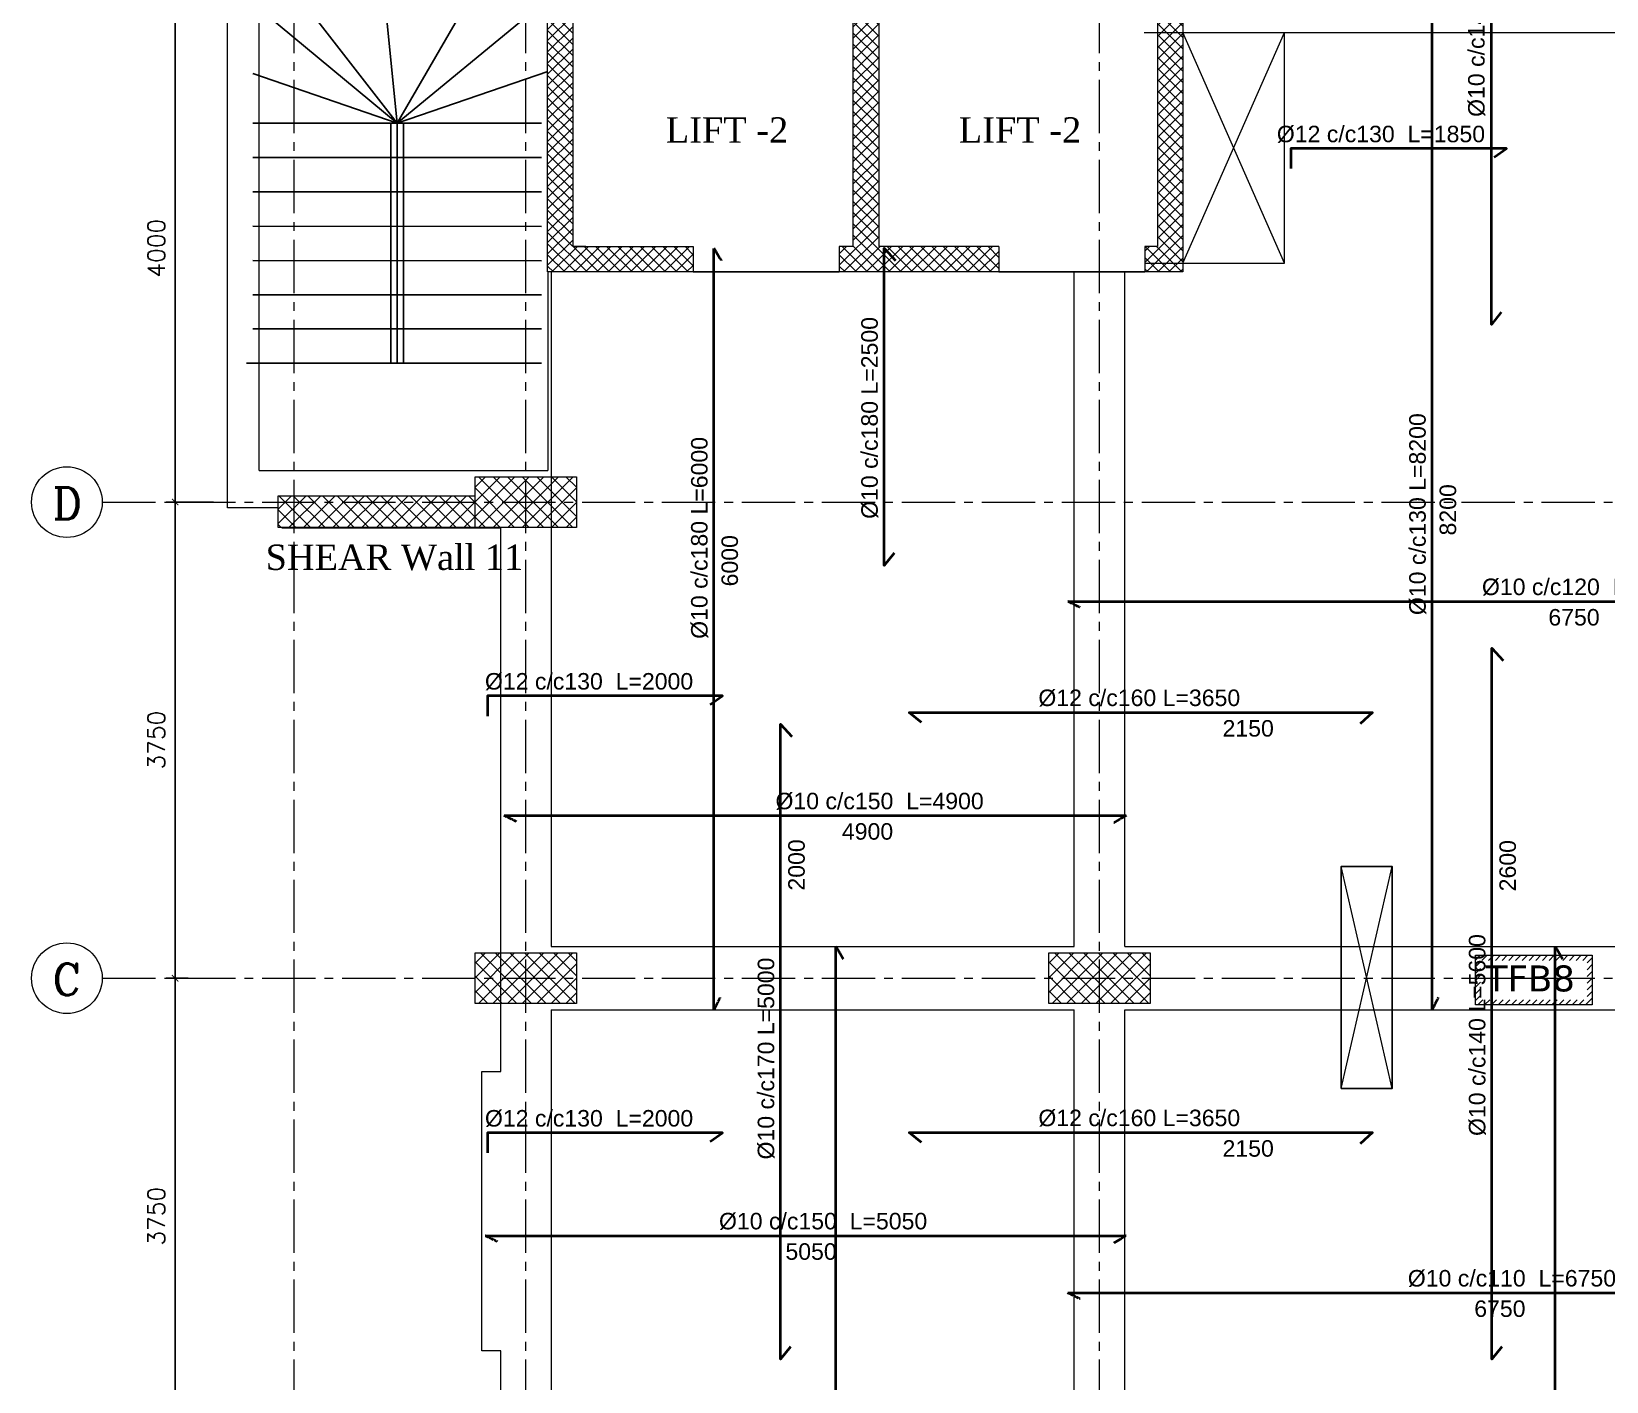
# Model space of a CAD drawing. Header units: inches. Extents: x -26151 to 62940, y -10194 to 246332.
# Drawn here: x 39775 to 41016, y 117508 to 118572 of the extents above; entities that cross this region are included whole.
import ezdxf

# ---------------------------------------------------------------- set-up
doc = ezdxf.new("R2010")
doc.units = ezdxf.units.IN
doc.header["$LTSCALE"] = 0.7
doc.header["$MEASUREMENT"] = 0
for name, pattern in [('ACAD_ISO10W100', [18, 12, -3, 0, -3]), ('CENTER2', [1.125, 0.75, -0.125, 0.125, -0.125]), ('DASHED2', [0.375, 0.25, -0.125])]:
    doc.linetypes.add(name, pattern=pattern)
doc.layers.get('0').update_dxf_attribs({"lineweight": 13})
doc.layers.get('Defpoints').update_dxf_attribs({"lineweight": 5})
for name, color, linetype, lineweight in [('axis', 254, 'ACAD_ISO10W100', 9), ('BEAM', 5, 'Continuous', 0), ('COLUMN', 4, 'Continuous', 20), ('dim', 1, 'Continuous', 25), ('hach', 9, 'Continuous', 9), ('hach 1', 254, 'Continuous', 9), ('hatch', 9, 'Continuous', 9), ('TEXT', 3, 'Continuous', 25), ('top renforcment', 7, 'Continuous', 40), ('VIS', 8, 'Continuous', 18)]:
    doc.layers.add(name, color=color, linetype=linetype, lineweight=lineweight)
doc.layers.add('FURNITURE', color=4, linetype='Continuous')
doc.layers.add('Layer3', color=50, linetype='Continuous')
doc.styles.add('100', font='romans.shx', dxfattribs={"height": 13.5})
doc.styles.add('GENERATED_STYLE_4', font='verdanai.ttf')
doc.styles.add('QW', font='times.ttf', dxfattribs={"height": 15})
doc.styles.add('romanc', font='verdana.ttf', dxfattribs={"height": 250})
doc.styles.get("Standard").update_dxf_attribs({"font": 'arial.ttf', "height": 13})
doc.dimstyles.new('abr100', dxfattribs={"dimtxt": 15, "dimasz": 5, "dimexe": 7, "dimexo": 7, "dimgap": 8, "dimtad": 1, "dimdec": 0, "dimlfac": 10, "dimzin": 4, "dimdsep": 46, "dimtxsty": '100', "dimblk": 'ARCHTICK', "dimcen": 0.09, "dimdle": 7, "dimclrd": 1, "dimclre": 8, "dimclrt": 2, "dimadec": 0, "dimazin": 1, "dimtfac": 1, "dimtdec": 0, "dimtix": 1, "dimtofl": 0, "dimtmove": 0, "dimatfit": 3, "dimldrblk": 'ARCHTICK', "dimfxl": 0, "dimtolj": 1, "dimtzin": 0, "dimlwd": -1, "dimlwe": -1, "dimarcsym": 0})
doc.dimstyles.get("Standard").update_dxf_attribs({"dimtxt": 13, "dimasz": 5, "dimexe": 0.18, "dimexo": 0.0625, "dimgap": 6, "dimtad": 1, "dimdec": 0, "dimlfac": 10, "dimzin": 0, "dimdsep": 46, "dimtxsty": 'Standard', "dimblk": 'ARCHTICK', "dimcen": 0.09, "dimse1": 1, "dimse2": 1, "dimclrd": 1, "dimclre": 7, "dimclrt": 3, "dimadec": 0, "dimazin": 0, "dimtfac": 1, "dimtdec": 0, "dimtix": 1, "dimtofl": 0, "dimtmove": 0, "dimatfit": 3, "dimldrblk": 'ARCHTICK', "dimfxl": 0, "dimtolj": 1, "dimtzin": 0, "dimarcsym": 0})

# ---------------------------------------------------------------- blocks, each defined once
blk = doc.blocks.new('_ArchTick')
at = {"color": 0, "linetype": 'ByBlock', "lineweight": 0, "const_width": 0.15}
blk.add_lwpolyline([(-0.5, -0.5), (0.5, 0.5)], dxfattribs=at)
blk = doc.blocks.new('*D753')
at = {"layer": 'Defpoints', "color": 0, "transparency": 16777216}
for p in [(39888.3, 117826.1), (39905.6, 117826.1), (39905.6, 117451.1)]:
    blk.add_point(p, dxfattribs=at)
at = {"layer": 'dim', "color": 8, "transparency": 16777216}
for p, q in [((39898.6, 117826.1), (39881.3, 117826.1)), ((39898.6, 117451.1), (39881.3, 117451.1))]:
    blk.add_line(p, q, dxfattribs=at)
at = {"layer": 'dim', "color": 1, "transparency": 16777216}
blk.add_line((39888.3, 117444.1), (39888.3, 117833.1), dxfattribs=at)
at = {"layer": 'dim', "color": 1, "transparency": 16777216, "xscale": 5, "yscale": 5, "zscale": 5}
for p, rotation in [((39888.3, 117826.1), 90), ((39888.3, 117451.1), 270)]:
    blk.add_blockref('_ArchTick', p, dxfattribs=dict(at, rotation=rotation))
at = {"layer": 'dim', "color": 2, "transparency": 16777216, "insert": (39873.5, 117638.6), "char_height": 13.5, "attachment_point": 5, "rotation": 90, "style": '100'}
blk.add_mtext('\\A1;3750', dxfattribs=at)
blk = doc.blocks.new('*D754')
at = {"layer": 'Defpoints', "color": 0, "transparency": 16777216}
for p in [(39888.3, 118201.1), (39925.5, 118201.1), (39905.6, 117826.1)]:
    blk.add_point(p, dxfattribs=at)
at = {"layer": 'dim', "color": 1, "transparency": 16777216}
blk.add_line((39888.3, 117819.1), (39888.3, 118208.1), dxfattribs=at)
at = {"layer": 'dim', "color": 8, "transparency": 16777216}
for p, q in [((39918.5, 118201.1), (39881.3, 118201.1)), ((39898.6, 117826.1), (39881.3, 117826.1))]:
    blk.add_line(p, q, dxfattribs=at)
at = {"layer": 'dim', "color": 1, "transparency": 16777216, "xscale": 5, "yscale": 5, "zscale": 5}
for p, rotation in [((39888.3, 118201.1), 90), ((39888.3, 117826.1), 270)]:
    blk.add_blockref('_ArchTick', p, dxfattribs=dict(at, rotation=rotation))
at = {"layer": 'dim', "color": 2, "transparency": 16777216, "insert": (39873.5, 118013.6), "char_height": 13.5, "attachment_point": 5, "rotation": 90, "style": '100'}
blk.add_mtext('\\A1;3750', dxfattribs=at)
blk = doc.blocks.new('*D755')
at = {"layer": 'Defpoints', "color": 0, "transparency": 16777216}
for p in [(39888.3, 118601.1), (39925.5, 118601.1), (39925.5, 118201.1)]:
    blk.add_point(p, dxfattribs=at)
at = {"layer": 'dim', "color": 1, "transparency": 16777216}
blk.add_line((39888.3, 118194.1), (39888.3, 118608.1), dxfattribs=at)
at = {"layer": 'dim', "color": 8, "transparency": 16777216}
for p, q in [((39918.5, 118601.1), (39881.3, 118601.1)), ((39918.5, 118201.1), (39881.3, 118201.1))]:
    blk.add_line(p, q, dxfattribs=at)
at = {"layer": 'dim', "color": 1, "transparency": 16777216, "xscale": 5, "yscale": 5, "zscale": 5}
for p, rotation in [((39888.3, 118601.1), 90), ((39888.3, 118201.1), 270)]:
    blk.add_blockref('_ArchTick', p, dxfattribs=dict(at, rotation=rotation))
at = {"layer": 'dim', "color": 2, "transparency": 16777216, "insert": (39873.5, 118401.1), "char_height": 13.5, "attachment_point": 5, "rotation": 90, "style": '100'}
blk.add_mtext('\\A1;4000', dxfattribs=at)
blk = doc.blocks.new('lift')
at = {"layer": 'axis'}
h = blk.add_hatch(dxfattribs=at)
h.set_pattern_fill('ANSI37', color=256, scale=50, style=0)
h.paths.add_polyline_path([(354851.4, -40571.9), (354816.4, -40571.9), (354350.9, -40571.9), (354350.9, -40772), (354350.9, -40792), (354465.6, -40792), (354465.6, -40772), (354370.9, -40772), (354370.9, -40586.9), (354591.3, -40586.9), (354591.3, -40772), (354580.6, -40772), (354580.6, -40792), (354706.4, -40792), (354706.4, -40772), (354611.7, -40772), (354611.7, -40586.9), (354831.4, -40586.9), (354831.4, -40772), (354821.4, -40772), (354821.4, -40792), (354851.4, -40792)])
at = {"linetype": 'ByBlock'}
for points in [[(354350.9, -40772), (354350.9, -40772), (354350.9, -40571.9), (354816.4, -40571.9)], [(354375.9, -40571.9), (354756.4, -40571.9)], [(354375.9, -40571.9), (354756.4, -40571.9)], [(354816.4, -40571.9), (354851.4, -40571.9), (354851.4, -40792), (354821.4, -40792)], [(354465.6, -40792), (354350.9, -40792), (354350.9, -40586.9)], [(354370.9, -40586.9), (354591.3, -40586.9)], [(354380.9, -40772), (354370.9, -40772), (354370.9, -40586.9)], [(354591.3, -40586.9), (354591.3, -40772)], [(354611.7, -40586.9), (354831.4, -40586.9), (354831.4, -40772), (354821.4, -40772)], [(354611.7, -40586.9), (354611.7, -40772)], [(354370.9, -40772), (354465.6, -40772)], [(354465.6, -40772), (354465.6, -40792)], [(354591.3, -40772), (354580.6, -40772)], [(354580.6, -40772), (354580.6, -40792)], [(354590.6, -40772), (354580.6, -40772), (354580.6, -40792)], [(354706.4, -40772), (354611.7, -40772)], [(354706.4, -40772), (354706.4, -40792)], [(354821.4, -40772), (354821.4, -40792)], [(354831.4, -40772), (354821.4, -40772), (354821.4, -40792)], [(354706.4, -40792), (354580.6, -40792)]]:
    blk.add_lwpolyline(points, dxfattribs=at)
at = {"layer": 'FURNITURE'}
for p, q in [((354580.6, -40792), (354465.6, -40792)), ((354580.6, -40792), (354465.6, -40792)), ((354821.4, -40792), (354706.4, -40792))]:
    blk.add_line(p, q, dxfattribs=at)
blk = doc.blocks.new('*D1161')
at = {"layer": 'Defpoints', "color": 0, "transparency": 16777216}
for p in [(40147.5, 117929, -19467.6), (40637.5, 117929, -59863), (40637.5, 117929)]:
    blk.add_point(p, dxfattribs=at)
at = {"layer": 'TEXT', "color": 3, "transparency": 16777216, "insert": (40433.8, 117941.6), "char_height": 13, "attachment_point": 5}
blk.add_mtext('\\A1;4900', dxfattribs=at)
blk = doc.blocks.new('*D1162')
at = {"layer": 'Defpoints', "color": 0, "transparency": 16777216}
for p in [(40147.5, 117954.1), (40637.5, 117954.1, -19467.6), (40637.5, 117952.4)]:
    blk.add_point(p, dxfattribs=at)
at = {"layer": 'TEXT', "color": 3, "transparency": 16777216, "insert": (40443.3, 117965.4), "char_height": 13, "attachment_point": 5}
blk.add_mtext('\\A1;%%C10 c/c150  L=4900', dxfattribs=at)
blk = doc.blocks.new('*D1163')
at = {"layer": 'Defpoints', "color": 0, "transparency": 16777216}
for p in [(40616.5, 118010.2, -26473), (40831.5, 118010.2, -40395.4), (40831.5, 118010.2)]:
    blk.add_point(p, dxfattribs=at)
at = {"layer": 'TEXT', "color": 3, "transparency": 16777216, "insert": (40733.7, 118022.8), "char_height": 13, "attachment_point": 5}
blk.add_mtext('\\A1;2150', dxfattribs=at)
blk = doc.blocks.new('*D1164')
at = {"layer": 'Defpoints', "color": 0, "transparency": 16777216}
for p in [(40466.5, 118035.4), (40831.5, 118035.4), (40831.5, 118033.7)]:
    blk.add_point(p, dxfattribs=at)
at = {"layer": 'TEXT', "color": 3, "transparency": 16777216, "insert": (40647.9, 118046.7), "char_height": 13, "attachment_point": 5}
blk.add_mtext('\\A1;%%C12 c/c160 L=3650', dxfattribs=at)
blk = doc.blocks.new('*D1167')
at = {"layer": 'Defpoints', "color": 0, "transparency": 16777216}
for p in [(40591.5, 118097.7, -19467.6), (41266.5, 118097.7, -59863), (41266.5, 118097.7)]:
    blk.add_point(p, dxfattribs=at)
at = {"layer": 'TEXT', "color": 3, "transparency": 16777216, "insert": (40990.4, 118110.3), "char_height": 13, "attachment_point": 5}
blk.add_mtext('\\A1;6750', dxfattribs=at)
blk = doc.blocks.new('*D1168')
at = {"layer": 'Defpoints', "color": 0, "transparency": 16777216}
for p in [(40591.5, 118122.8), (41266.5, 118122.8, -19467.6), (41266.5, 118121.1)]:
    blk.add_point(p, dxfattribs=at)
at = {"layer": 'TEXT', "color": 3, "transparency": 16777216, "insert": (40999.9, 118134.1), "char_height": 13, "attachment_point": 5}
blk.add_mtext('\\A1;%%C10 c/c120  L=6750', dxfattribs=at)
blk = doc.blocks.new('*D1171')
at = {"layer": 'Defpoints', "color": 0, "transparency": 16777216}
for p in [(40752.3, 118479.5), (40937.3, 118479.5, 13009.9), (40752.3, 118477.8)]:
    blk.add_point(p, dxfattribs=at)
at = {"layer": 'TEXT', "color": 3, "transparency": 16777216, "insert": (40838.3, 118490.8), "char_height": 13, "attachment_point": 5}
blk.add_mtext('\\A1;%%C12 c/c130  L=1850', dxfattribs=at)
blk = doc.blocks.new('*D1172')
at = {"layer": 'Defpoints', "color": 0, "transparency": 16777216}
for p in [(40132.5, 117598.1, -19467.6), (40637.5, 117598.1, -59863), (40637.5, 117598.1)]:
    blk.add_point(p, dxfattribs=at)
at = {"layer": 'TEXT', "color": 3, "transparency": 16777216, "insert": (40389.3, 117610.7), "char_height": 13, "attachment_point": 5}
blk.add_mtext('\\A1;5050', dxfattribs=at)
blk = doc.blocks.new('*D1173')
at = {"layer": 'Defpoints', "color": 0, "transparency": 16777216}
for p in [(40132.5, 117623.2), (40637.5, 117623.2, -19467.6), (40637.5, 117621.5)]:
    blk.add_point(p, dxfattribs=at)
at = {"layer": 'TEXT', "color": 3, "transparency": 16777216, "insert": (40398.8, 117634.5), "char_height": 13, "attachment_point": 5}
blk.add_mtext('\\A1;%%C10 c/c150  L=5050', dxfattribs=at)
blk = doc.blocks.new('*D1174')
at = {"layer": 'Defpoints', "color": 0, "transparency": 16777216}
for p in [(40591.5, 117553.1, -19467.6), (41266.5, 117553.1, -59863), (41266.5, 117553.1)]:
    blk.add_point(p, dxfattribs=at)
at = {"layer": 'TEXT', "color": 3, "transparency": 16777216, "insert": (40932, 117565.7), "char_height": 13, "attachment_point": 5}
blk.add_mtext('\\A1;6750', dxfattribs=at)
blk = doc.blocks.new('*D1175')
at = {"layer": 'Defpoints', "color": 0, "transparency": 16777216}
for p in [(40591.5, 117578.2), (41266.5, 117578.2, -19467.6), (41266.5, 117576.5)]:
    blk.add_point(p, dxfattribs=at)
at = {"layer": 'TEXT', "color": 3, "transparency": 16777216, "insert": (40941.5, 117589.5), "char_height": 13, "attachment_point": 5}
blk.add_mtext('\\A1;%%C10 c/c110  L=6750', dxfattribs=at)
blk = doc.blocks.new('*D1176')
at = {"layer": 'Defpoints', "color": 0, "transparency": 16777216}
for p in [(40616.5, 117679.3, -26473), (40831.5, 117679.3, -40395.4), (40831.5, 117679.3)]:
    blk.add_point(p, dxfattribs=at)
at = {"layer": 'TEXT', "color": 3, "transparency": 16777216, "insert": (40733.7, 117691.9), "char_height": 13, "attachment_point": 5}
blk.add_mtext('\\A1;2150', dxfattribs=at)
blk = doc.blocks.new('*D1177')
at = {"layer": 'Defpoints', "color": 0, "transparency": 16777216}
for p in [(40466.5, 117704.5), (40831.5, 117704.5), (40831.5, 117702.8)]:
    blk.add_point(p, dxfattribs=at)
at = {"layer": 'TEXT', "color": 3, "transparency": 16777216, "insert": (40647.9, 117715.8), "char_height": 13, "attachment_point": 5}
blk.add_mtext('\\A1;%%C12 c/c160 L=3650', dxfattribs=at)
blk = doc.blocks.new('*D1180')
at = {"layer": 'Defpoints', "color": 0, "transparency": 16777216}
for p in [(40119.5, 117704.2), (40119.5, 117702.5), (40319.5, 117704.2, 13009.9)]:
    blk.add_point(p, dxfattribs=at)
at = {"layer": 'TEXT', "color": 3, "transparency": 16777216, "insert": (40214.4, 117715.5), "char_height": 13, "attachment_point": 5}
blk.add_mtext('\\A1;%%C12 c/c130  L=2000', dxfattribs=at)
blk = doc.blocks.new('*D1227')
at = {"layer": 'Defpoints', "color": 0, "transparency": 16777216}
for p in [(40925.3, 118851.1, 13922.4), (40926.7, 118851.1), (40925.3, 118341.1, -14106)]:
    blk.add_point(p, dxfattribs=at)
at = {"layer": 'TEXT', "color": 3, "transparency": 16777216, "insert": (40913.7, 118584), "char_height": 13, "attachment_point": 5, "rotation": 90}
blk.add_mtext('\\A1;%%C10 c/c140 L=5100', dxfattribs=at)
blk = doc.blocks.new('*D1230')
at = {"layer": 'Defpoints', "color": 0, "transparency": 16777216}
for p in [(40390.5, 118026.1, -26473), (40390.5, 118026.1), (40390.5, 117826.1, -26473)]:
    blk.add_point(p, dxfattribs=at)
at = {"layer": 'TEXT', "color": 3, "transparency": 16777216, "insert": (40377.9, 117915.3), "char_height": 13, "attachment_point": 5, "rotation": 90}
blk.add_mtext('\\A1;2000', dxfattribs=at)
blk = doc.blocks.new('*D1231')
at = {"layer": 'Defpoints', "color": 0, "transparency": 16777216}
for p in [(40365.4, 118026.1, 13922.4), (40367, 118026.1), (40365.4, 117526.1)]:
    blk.add_point(p, dxfattribs=at)
at = {"layer": 'TEXT', "color": 3, "transparency": 16777216, "insert": (40354, 117762.8), "char_height": 13, "attachment_point": 5, "rotation": 90}
blk.add_mtext('\\A1;%%C10 c/c170 L=5000', dxfattribs=at)
blk = doc.blocks.new('*D1232')
at = {"layer": 'Defpoints', "color": 0, "transparency": 16777216}
for p in [(40950.8, 118086.1, -26473), (40950.8, 118086.1), (40950.8, 117826.1, -26473)]:
    blk.add_point(p, dxfattribs=at)
at = {"layer": 'TEXT', "color": 3, "transparency": 16777216, "insert": (40938.2, 117914.7), "char_height": 13, "attachment_point": 5, "rotation": 90}
blk.add_mtext('\\A1;2600', dxfattribs=at)
blk = doc.blocks.new('*D1233')
at = {"layer": 'Defpoints', "color": 0, "transparency": 16777216}
for p in [(40925.6, 118086.1, 13922.4), (40927.3, 118086.1), (40925.6, 117526.1)]:
    blk.add_point(p, dxfattribs=at)
at = {"layer": 'TEXT', "color": 3, "transparency": 16777216, "insert": (40914.3, 117781.3), "char_height": 13, "attachment_point": 5, "rotation": 90}
blk.add_mtext('\\A1;%%C10 c/c140 L=5600', dxfattribs=at)
blk = doc.blocks.new('*D1236')
at = {"layer": 'Defpoints', "color": 0, "transparency": 16777216}
for p in [(40446.9, 118401.1, 13922.4), (40448.6, 118401.1), (40446.9, 118151.1)]:
    blk.add_point(p, dxfattribs=at)
at = {"layer": 'TEXT', "color": 3, "transparency": 16777216, "insert": (40435.6, 118267.4), "char_height": 13, "attachment_point": 5, "rotation": 90}
blk.add_mtext('\\A1;%%C10 c/c180 L=2500', dxfattribs=at)
blk = doc.blocks.new('*D1237')
at = {"layer": 'Defpoints', "color": 0, "transparency": 16777216}
for p in [(40337.9, 118401.1, -59863), (40337.9, 118401.1), (40337.9, 117801.1, -59863)]:
    blk.add_point(p, dxfattribs=at)
at = {"layer": 'TEXT', "color": 3, "transparency": 16777216, "insert": (40325.3, 118154.9), "char_height": 13, "attachment_point": 5, "rotation": 90}
blk.add_mtext('\\A1;6000', dxfattribs=at)
blk = doc.blocks.new('*D1238')
at = {"layer": 'Defpoints', "color": 0, "transparency": 16777216}
for p in [(40312.8, 118401.1, -19467.6), (40314.5, 118401.1), (40312.8, 117801, -40395.4)]:
    blk.add_point(p, dxfattribs=at)
at = {"layer": 'TEXT', "color": 3, "transparency": 16777216, "insert": (40301.5, 118172.9), "char_height": 13, "attachment_point": 5, "rotation": 90}
blk.add_mtext('\\A1;%%C10 c/c180 L=6000', dxfattribs=at)
blk = doc.blocks.new('*D1239')
at = {"layer": 'Defpoints', "color": 0, "transparency": 16777216}
for p in [(40903.8, 118621.1, -59863), (40903.8, 118621.1), (40903.8, 117801.1, -59863)]:
    blk.add_point(p, dxfattribs=at)
at = {"layer": 'TEXT', "color": 3, "transparency": 16777216, "insert": (40891.1, 118195), "char_height": 13, "attachment_point": 5, "rotation": 90}
blk.add_mtext('\\A1;8200', dxfattribs=at)
blk = doc.blocks.new('*D1240')
at = {"layer": 'Defpoints', "color": 0, "transparency": 16777216}
for p in [(40878.6, 118621.1, -19467.6), (40880.3, 118621.1), (40878.6, 117801, -40395.4)]:
    blk.add_point(p, dxfattribs=at)
at = {"layer": 'TEXT', "color": 3, "transparency": 16777216, "insert": (40867.3, 118191.6), "char_height": 13, "attachment_point": 5, "rotation": 90}
blk.add_mtext('\\A1;%%C10 c/c130 L=8200', dxfattribs=at)
blk = doc.blocks.new('*D1243')
at = {"layer": 'Defpoints', "color": 0, "transparency": 16777216}
for p in [(40434, 117851.1, -59863), (40434, 117851.1), (40434, 116676.1, -59863)]:
    blk.add_point(p, dxfattribs=at)
at = {"layer": 'TEXT', "color": 3, "transparency": 16777216, "insert": (40421.4, 117269.5), "char_height": 13, "attachment_point": 5, "rotation": 90}
blk.add_mtext('\\A1;11750', dxfattribs=at)
blk = doc.blocks.new('*D1244')
at = {"layer": 'Defpoints', "color": 0, "transparency": 16777216}
for p in [(40408.8, 117851.1, -19467.6), (40410.5, 117851.1), (40408.8, 116676, -40395.4)]:
    blk.add_point(p, dxfattribs=at)
at = {"layer": 'TEXT', "color": 3, "transparency": 16777216, "insert": (40397.5, 117266.2), "char_height": 13, "attachment_point": 5, "rotation": 90}
blk.add_mtext('\\A1;%%C10 c/c170 L=11750', dxfattribs=at)
blk = doc.blocks.new('*D1245')
at = {"layer": 'Defpoints', "color": 0, "transparency": 16777216}
for p in [(41000.7, 117851.1, -59863), (41000.7, 117851.1), (41000.7, 116711.1, -59863)]:
    blk.add_point(p, dxfattribs=at)
at = {"layer": 'TEXT', "color": 3, "transparency": 16777216, "insert": (40988, 117314.3), "char_height": 13, "attachment_point": 5, "rotation": 90}
blk.add_mtext('\\A1;11400', dxfattribs=at)
blk = doc.blocks.new('*D1246')
at = {"layer": 'Defpoints', "color": 0, "transparency": 16777216}
for p in [(40975.5, 117851.1, -19467.6), (40977.2, 117851.1), (40975.5, 116711, -40395.4)]:
    blk.add_point(p, dxfattribs=at)
at = {"layer": 'TEXT', "color": 3, "transparency": 16777216, "insert": (40964.2, 117310.4), "char_height": 13, "attachment_point": 5, "rotation": 90}
blk.add_mtext('\\A1;%%C10 c/c120 L=11400', dxfattribs=at)
blk = doc.blocks.new('*D1259')
at = {"layer": 'Defpoints', "color": 0, "transparency": 16777216}
for p in [(40119.5, 118048.4), (40119.5, 118046.7), (40319.5, 118048.4, 13009.9)]:
    blk.add_point(p, dxfattribs=at)
at = {"layer": 'TEXT', "color": 3, "transparency": 16777216, "insert": (40214.4, 118059.7), "char_height": 13, "attachment_point": 5}
blk.add_mtext('\\A1;%%C12 c/c130  L=2000', dxfattribs=at)

msp = doc.modelspace()

# ---------------------------------------------------------------- hatches: boundary and pattern name
at = {"layer": 'hach 1', "linetype": 'ByBlock'}
h = msp.add_hatch(dxfattribs=at)
h.set_pattern_fill('ANSI31', color=256, scale=30, style=0)
h.set_pattern_definition([(45, (53370.1316, -1834.0442), (-2.65165043, 2.65165043), [])])
h.paths.add_polyline_path([(41004.68, 117844.12), (40912.73, 117844.12), (40912.73, 117805.12), (41004.68, 117805.12)])
h.paths.add_polyline_path([(41000.68, 117840.12), (41000.68, 117809.12), (40916.73, 117809.12), (40916.73, 117840.12)], flags=16)
at = {"layer": 'hatch', "ltscale": 0.5}
h = msp.add_hatch(dxfattribs=at)
h.set_pattern_fill('NET', color=256, scale=65, angle=45, style=0)
h.set_pattern_definition([(45, (-356619.1495, -128534.149), (-5.7452426, 5.7452426), []), (135, (-356619.1495, -128534.149), (-5.7452426, -5.7452426), [])])
h.paths.add_polyline_path([(40124.54, 118221.08), (40204.54, 118221.08), (40204.54, 118181.08), (40124.54, 118181.08)])
h = msp.add_hatch(dxfattribs=at)
h.set_pattern_fill('NET', color=256, scale=65, angle=45, style=0)
h.set_pattern_definition([(45, (-356619.1495, -128534.149), (-5.7452426, 5.7452426), []), (135, (-356619.1495, -128534.149), (-5.7452426, -5.7452426), [])])
edge = h.paths.add_edge_path()
edge.add_line((40124.54, 118181.08), (39969.54, 118181.08))
edge.add_line((39969.54, 118181.08), (39969.54, 118206.08))
edge.add_line((39969.54, 118206.08), (40124.54, 118206.08))
h = msp.add_hatch(dxfattribs=at)
h.set_pattern_fill('NET', color=256, scale=65, angle=45, style=0)
h.set_pattern_definition([(45, (-422395.65, -142587.6286), (-5.7452426, 5.7452426), []), (135, (-422395.65, -142587.6286), (-5.7452426, -5.7452426), [])])
h.paths.add_polyline_path([(40124.54, 117846.08), (40204.54, 117846.08), (40204.54, 117806.08), (40124.54, 117806.08)])
h = msp.add_hatch(dxfattribs=at)
h.set_pattern_fill('NET', color=256, scale=65, angle=45, style=0)
h.set_pattern_definition([(45, (-421943.65, -142587.6286), (-5.7452426, 5.7452426), []), (135, (-421943.65, -142587.6286), (-5.7452426, -5.7452426), [])])
h.paths.add_polyline_path([(40576.54, 117846.08), (40656.54, 117846.08), (40656.54, 117806.08), (40576.54, 117806.08)])

# ---------------------------------------------------------------- linework, layer by layer
at = {"lineweight": 20}
for centre in [(39802.98, 118201.08), (39802.98, 117826.08)]:
    msp.add_ellipse(centre, major_axis=(-0.02, 27.86), ratio=1, start_param=4.7118466, end_param=10.9950319, dxfattribs=at)
at = {"layer": 'axis', "linetype": 'CENTER2', "ltscale": 80}
for p, q in [((39982.04, 116601.69), (39982.04, 119991.98)), ((40164.54, 116601.69), (40164.54, 119991.98)), ((40616.54, 116601.69), (40616.54, 119991.98)), ((39830.85, 118201.08), (41816.89, 118201.08)), ((39830.85, 117826.08), (41816.89, 117826.08))]:
    msp.add_line(p, q, dxfattribs=at)
at = {"layer": 'BEAM', "linetype": 'Continuous'}
for p, q in [((39954.59, 118226.08), (39954.59, 118581.08)), ((40651.74, 118571.08), (41236.54, 118571.08)), ((40762.31, 118389.37), (40762.31, 118571.08)), ((40181.8, 118382.37), (40181.8, 118226.08)), ((40184.54, 118382.37), (40184.54, 117851.08)), ((40596.54, 118201.08), (40596.54, 118382.37)), ((40636.54, 118201.08), (40636.54, 118382.37)), ((40652.31, 118389.37), (40762.31, 118389.37)), ((39954.59, 118226.08), (40181.8, 118226.08)), ((40596.54, 117851.08), (40596.54, 118201.08)), ((40636.54, 117851.08), (40636.54, 118201.08)), ((40184.54, 117851.08), (40596.54, 117851.08)), ((40636.54, 117851.08), (41236.54, 117851.08)), ((40184.54, 117801.08), (40596.54, 117801.08)), ((40184.54, 117801.08), (40184.54, 117451.08)), ((40596.54, 117451.08), (40596.54, 117801.08)), ((40636.54, 117801.08), (41236.54, 117801.08)), ((40636.54, 117451.08), (40636.54, 117801.08))]:
    msp.add_line(p, q, dxfattribs=at)
msp.add_lwpolyline([(39969.54, 118181.08), (39969.54, 118196.64), (39929.6, 118196.64), (39929.6, 118616.34), (40124.54, 118616.32)], dxfattribs=at)
at = {"layer": 'COLUMN'}
for points in [[(40124.54, 118221.08), (40204.54, 118221.08), (40204.54, 118181.08), (40124.54, 118181.08)], [(40124.54, 118221.08), (40204.54, 118221.08), (40204.54, 118181.08), (40124.54, 118181.08)], [(40124.54, 117846.08), (40204.54, 117846.08), (40204.54, 117806.08), (40124.54, 117806.08)], [(40576.54, 117846.08), (40656.54, 117846.08), (40656.54, 117806.08), (40576.54, 117806.08)]]:
    msp.add_lwpolyline(points, close=True, dxfattribs=at)
msp.add_lwpolyline([(40124.54, 118181.08), (39969.54, 118181.08), (39969.54, 118206.08), (40124.54, 118206.08)], dxfattribs=at)
at = {"layer": 'FURNITURE', "ltscale": 3}
for p, q in [((39949.6, 118593.83), (40063.32, 118499.47)), ((40063.32, 118499.47), (39987.84, 118596.33)), ((40063.32, 118499.47), (40053.57, 118596.33)), ((40063.32, 118499.47), (40119.3, 118596.33)), ((40168.54, 118586.33), (40063.32, 118499.47)), ((40063.32, 118499.47), (39949.6, 118538.58)), ((40063.32, 118499.47), (40182.03, 118540.3)), ((40177.03, 118499.47), (39949.6, 118499.47)), ((40058.32, 118499.47), (40058.32, 118310.47)), ((40063.32, 118499.47), (40063.32, 118310.47)), ((40068.32, 118499.47), (40068.32, 118310.47)), ((40177.03, 118472.47), (39949.6, 118472.47)), ((40177.03, 118445.47), (39949.6, 118445.47)), ((40177.03, 118418.23), (39949.6, 118418.46)), ((40177.03, 118391.23), (39949.6, 118391.46)), ((40177.03, 118364.23), (39949.6, 118364.46)), ((40177.03, 118337.47), (39949.6, 118337.47)), ((40177.03, 118310.47), (39944.6, 118310.47))]:
    msp.add_line(p, q, dxfattribs=at)
at = {"layer": 'hach', "color": 6, "linetype": 'ByBlock'}
msp.add_lwpolyline([(40937.61, 116704.62), (40853.19, 116703.07), (40742.59, 116696.32), (40645.26, 116685.93), (40609.45, 116681.04), (40156.97, 116637.76), (40156.97, 116778.7), (40035.91, 116778.7), (40035.91, 116899.76), (39949.06, 116899.76), (40008.05, 117443.63), (40144.97, 117443.63), (40144.97, 117532.65), (40129.97, 117532.65), (40129.97, 117752.65), (40144.97, 117752.65), (40144.97, 118180.63), (39972.54, 118180.63), (39972.54, 118181.08)], dxfattribs=at)
at = {"layer": 'hach 1', "linetype": 'ByBlock'}
msp.add_lwpolyline([(40912.73, 117844.12), (41004.68, 117844.12), (41004.68, 117805.12), (40912.73, 117805.12)], close=True, dxfattribs=at)
at = {"layer": 'Layer3', "color": 1, "linetype": 'ByBlock'}
msp.add_lwpolyline([(40807.04, 117739.12), (40847.04, 117739.12), (40847.04, 117914.12), (40807.04, 117914.12)], close=True, dxfattribs=at)
at = {"layer": 'top renforcment', "color": 3}
for points, elevation in [([(40933.13, 118350.83), (40925.27, 118341.08), (40925.27, 118851.09), (40934.15, 118841.35)], 1096.17), ([(40927.55, 118472.76), (40937.3, 118479.56), (40767.26, 118479.56), (40767.26, 118463.77)], -13009.85), ([(40454.73, 118160.83), (40446.86, 118151.08), (40446.86, 118401.08), (40455.75, 118391.34)], 1096.17), ([(40933.47, 117535.83), (40925.6, 117526.09), (40925.6, 118086.09), (40934.48, 118076.35)], 1096.17), ([(40309.8, 118041.59), (40319.55, 118048.39), (40134.51, 118048.38), (40134.51, 118032.59)], -13009.85), ([(40476.29, 118027.53), (40466.55, 118035.4), (40831.55, 118035.4), (40821.8, 118026.52)], -13009.85), ([(40373.19, 117535.83), (40365.32, 117526.08), (40365.32, 118026.08), (40374.2, 118016.34)], 1096.17), ([(40309.8, 117697.46), (40319.55, 117704.26), (40134.51, 117704.26), (40134.51, 117688.47)], -13009.85), ([(40476.29, 117696.62), (40466.55, 117704.48), (40831.55, 117704.48), (40821.8, 117695.6)], -13009.85)]:
    msp.add_lwpolyline(points, dxfattribs=dict(at, elevation=elevation))
at = {"layer": 'top renforcment', "color": 4, "linetype": 'DASHED2', "ltscale": 2}
for points, elevation in [([(40883.36, 117810.79), (40878.56, 117801.05), (40878.55, 118621.08), (40884.37, 118611.34)], 34486.2), ([(40317.53, 117810.79), (40312.73, 117801.05), (40312.73, 118401.08), (40318.54, 118391.34)], 34486.2), ([(40601.25, 118118.06), (40591.51, 118122.86), (41266.54, 118122.86), (41256.8, 118117.04)], -5909.18), ([(40157.26, 117949.36), (40147.51, 117954.17), (40637.54, 117954.17), (40627.8, 117948.35)], -5909.18), ([(40413.61, 116685.79), (40408.81, 116676.05), (40408.8, 117851.08), (40414.62, 117841.34)], 34486.2), ([(40980.29, 116720.79), (40975.49, 116711.05), (40975.49, 117851.08), (40981.31, 117841.34)], 34486.2), ([(40142.26, 117618.45), (40132.51, 117623.25), (40637.54, 117623.26), (40627.8, 117617.44)], -5909.18), ([(40601.25, 117573.45), (40591.51, 117578.25), (41266.54, 117578.25), (41256.8, 117572.43)], -5909.18)]:
    msp.add_lwpolyline(points, dxfattribs=dict(at, elevation=elevation))
at = {"layer": 'VIS', "linetype": 'Continuous', "lineweight": 5}
for p, q in [((40682.31, 118389.37), (40762.31, 118571.08)), ((40762.31, 118389.37), (40682.31, 118571.08)), ((40807.04, 117739.12), (40847.04, 117914.12)), ((40847.04, 117739.12), (40807.04, 117914.12))]:
    msp.add_line(p, q, dxfattribs=at)

# ---------------------------------------------------------------- block references
msp.add_blockref('lift', (-314169.12, 159174.34), dxfattribs=at)

# ---------------------------------------------------------------- texts
at = {"layer": 'TEXT', "color": 7, "style": 'QW'}
for s, p in [('LIFT -2', (40274.87, 118484.2)), ('LIFT -2', (40505.68, 118484.2)), ('SHEAR Wall 11', (39959.54, 118147.66))]:
    msp.add_text(s, height=20, dxfattribs=at).set_placement(p)
at = {"layer": 'TEXT', "color": 2, "style": 'romanc'}
msp.add_text('TFB8', height=20.4, dxfattribs=at).set_placement((40920.94, 117815.69))
at = {"layer": 'TEXT', "char_height": 25, "attachment_point": 1, "style": 'GENERATED_STYLE_4'}
for s, insert in [('{\\Fromanc|c0;D}', (39791.53, 118212.59)), ('{\\Fromanc|c0;C}', (39791.53, 117837.59))]:
    msp.add_mtext(s, dxfattribs=dict(at, insert=insert))

# ---------------------------------------------------------------- dimensions: what is measured, and where the dimension line sits
at = {"layer": 'dim'}
for base, p1, p2, picture, middle in [((39888.26, 118601.08), (39925.47, 118201.08), (39925.47, 118601.08), '*D755', (39873.51, 118401.08)), ((39888.26, 118201.08), (39905.56, 117826.08), (39925.47, 118201.08), '*D754', (39873.51, 118013.58)), ((39888.26, 117826.08), (39905.56, 117451.08), (39905.56, 117826.08), '*D753', (39873.51, 117638.58))]:
    dim = msp.add_linear_dim(base=base, p1=p1, p2=p2, angle=90, dimstyle='abr100', dxfattribs=at)
    dim.commit()
    dim.dimension.update_dxf_attribs({"geometry": picture, "text_midpoint": middle})
at = {"layer": 'TEXT'}
for base, p1, p2, angle, text, picture, middle in [((40926.69, 118851.09, 14106.02), (40925.3, 118341.08), (40925.3, 118851.09, 28028.42), 90, '%%C10 c/c140 L=<>', '*D1227', (40926.69, 118584, 14106.02)), ((40880.28, 118621.08, 47496.06), (40878.59, 117801.05, 7100.68), (40878.59, 118621.08, 28028.42), 90, '%%C10 c/c130 L=<>', '*D1240', (40880.28, 118191.65, 47496.06)), ((40752.26, 118477.83), (40937.3, 118479.53, 13009.85), (40752.26, 118479.53), 180, '%%C12 c/c130  L=<>', '*D1171', (40838.35, 118477.83)), ((40314.45, 118401.08, 47496.06), (40312.76, 117801.05, 7100.68), (40312.76, 118401.08, 28028.42), 90, '%%C10 c/c180 L=<>', '*D1238', (40314.45, 118172.86, 47496.06)), ((40448.59, 118401.08, 14106.02), (40446.89, 118151.08, 14106.02), (40446.89, 118401.08, 28028.42), 90, '%%C10 c/c180 L=<>', '*D1236', (40448.59, 118267.4, 14106.02)), ((40119.51, 118046.66), (40319.55, 118048.35, 13009.85), (40119.51, 118048.35), 180, '%%C12 c/c130  L=<>', '*D1259', (40214.41, 118046.66)), ((40927.33, 118086.09, 14106.02), (40925.63, 117526.09, 14106.02), (40925.63, 118086.09, 28028.42), 90, '%%C10 c/c140 L=<>', '*D1233', (40927.33, 117781.26, 14106.02)), ((40367.05, 118026.08, 14106.02), (40365.35, 117526.08, 14106.02), (40365.35, 118026.08, 28028.42), 90, '%%C10 c/c170 L=<>', '*D1231', (40367.05, 117762.77, 14106.02)), ((40410.53, 117851.08, 47496.06), (40408.83, 116676.05, 7100.68), (40408.83, 117851.08, 28028.42), 90, '%%C10 c/c170 L=<>', '*D1244', (40410.53, 117266.21, 47496.06)), ((40977.21, 117851.08, 47496.06), (40975.52, 116711.05, 7100.68), (40975.52, 117851.08, 28028.42), 90, '%%C10 c/c120 L=<>', '*D1246', (40977.21, 117310.44, 47496.06)), ((40119.51, 117702.53), (40319.55, 117704.23, 13009.85), (40119.51, 117704.23), 180, '%%C12 c/c130  L=<>', '*D1180', (40214.41, 117702.53))]:
    dim = msp.add_linear_dim(base=base, p1=p1, p2=p2, angle=angle, text=text, dimstyle='Standard', override={"dimsd1": 1, "dimsd2": 1, "dimfxl": 0.1, "dimfxlon": 1}, dxfattribs=at)
    dim.commit()
    dim.dimension.update_dxf_attribs({"geometry": picture, "text_midpoint": middle, "dimtype": 160})
for base, p1, p2, angle, picture, middle in [((40903.75, 118621.08, 59863.02), (40903.75, 117801.08), (40903.75, 118621.08), 90, '*D1239', (40903.75, 118194.97, 59863.02)), ((40337.92, 118401.08, 59863.02), (40337.92, 117801.08), (40337.92, 118401.08), 90, '*D1237', (40337.92, 118154.9, 59863.02)), ((41266.54, 118097.66, 19467.64), (40591.54, 118097.66), (41266.54, 118097.66, -40395.38), 360, '*D1167', (40990.43, 118097.66, 19467.64)), ((40950.8, 118086.09, 26472.98), (40950.8, 117826.09), (40950.8, 118086.09), 90, '*D1232', (40950.8, 117914.7, 26472.98)), ((40390.52, 118026.08, 26472.98), (40390.52, 117826.08), (40390.52, 118026.08), 90, '*D1230', (40390.52, 117915.3, 26472.98)), ((40831.55, 118010.2, 12366.96), (40616.55, 118010.2, -14106.02), (40831.55, 118010.2, -28028.42), 360, '*D1163', (40733.74, 118010.2, 12366.96)), ((40637.54, 117928.97, 19467.64), (40147.55, 117928.97), (40637.54, 117928.97, -40395.38), 360, '*D1161', (40433.83, 117928.97, 19467.64)), ((40434, 117851.08, 59863.02), (40434, 116676.08), (40434, 117851.08), 90, '*D1243', (40434, 117269.54, 59863.02)), ((41000.68, 117851.08, 59863.02), (41000.68, 116711.08), (41000.68, 117851.08), 90, '*D1245', (41000.68, 117314.34, 59863.02)), ((40831.55, 117679.29, 12366.96), (40616.55, 117679.29, -14106.02), (40831.55, 117679.29, -28028.42), 360, '*D1176', (40733.74, 117679.29, 12366.96)), ((40637.54, 117598.06, 19467.64), (40132.55, 117598.06), (40637.54, 117598.06, -40395.38), 360, '*D1172', (40389.33, 117598.06, 19467.64)), ((41266.54, 117553.06, 19467.64), (40591.54, 117553.06), (41266.54, 117553.06, -40395.38), 360, '*D1174', (40932, 117553.06, 19467.64))]:
    dim = msp.add_linear_dim(base=base, p1=p1, p2=p2, angle=angle, dimstyle='Standard', override={"dimsd1": 1, "dimsd2": 1, "dimfxl": 0.1, "dimfxlon": 1}, dxfattribs=at)
    dim.commit()
    dim.dimension.update_dxf_attribs({"geometry": picture, "text_midpoint": middle, "dimtype": 161})
for base, p1, p2, text, picture, middle in [((41266.54, 118121.13, 7100.68), (40591.51, 118122.83, 7100.68), (41266.54, 118122.83, -12366.96), '%%C10 c/c120  L=<>', '*D1168', (40999.93, 118121.13, 7100.68)), ((40831.55, 118033.67), (40466.55, 118035.37), (40831.55, 118035.37), '%%C12 c/c160 L=<>', '*D1164', (40647.93, 118033.67)), ((40637.54, 117952.44, 7100.68), (40147.51, 117954.14, 7100.68), (40637.54, 117954.14, -12366.96), '%%C10 c/c150  L=<>', '*D1162', (40443.33, 117952.44, 7100.68)), ((40831.55, 117702.76), (40466.55, 117704.45), (40831.55, 117704.45), '%%C12 c/c160 L=<>', '*D1177', (40647.93, 117702.76)), ((40637.54, 117621.53, 7100.68), (40132.51, 117623.22, 7100.68), (40637.54, 117623.22, -12366.96), '%%C10 c/c150  L=<>', '*D1173', (40398.83, 117621.53, 7100.68)), ((41266.54, 117576.52, 7100.68), (40591.51, 117578.22, 7100.68), (41266.54, 117578.22, -12366.96), '%%C10 c/c110  L=<>', '*D1175', (40941.5, 117576.52, 7100.68))]:
    dim = msp.add_linear_dim(base=base, p1=p1, p2=p2, text=text, dimstyle='Standard', override={"dimsd1": 1, "dimsd2": 1, "dimfxl": 0.1, "dimfxlon": 1}, dxfattribs=at)
    dim.commit()
    dim.dimension.update_dxf_attribs({"geometry": picture, "text_midpoint": middle, "dimtype": 160})

doc.saveas('drawing.dxf')
